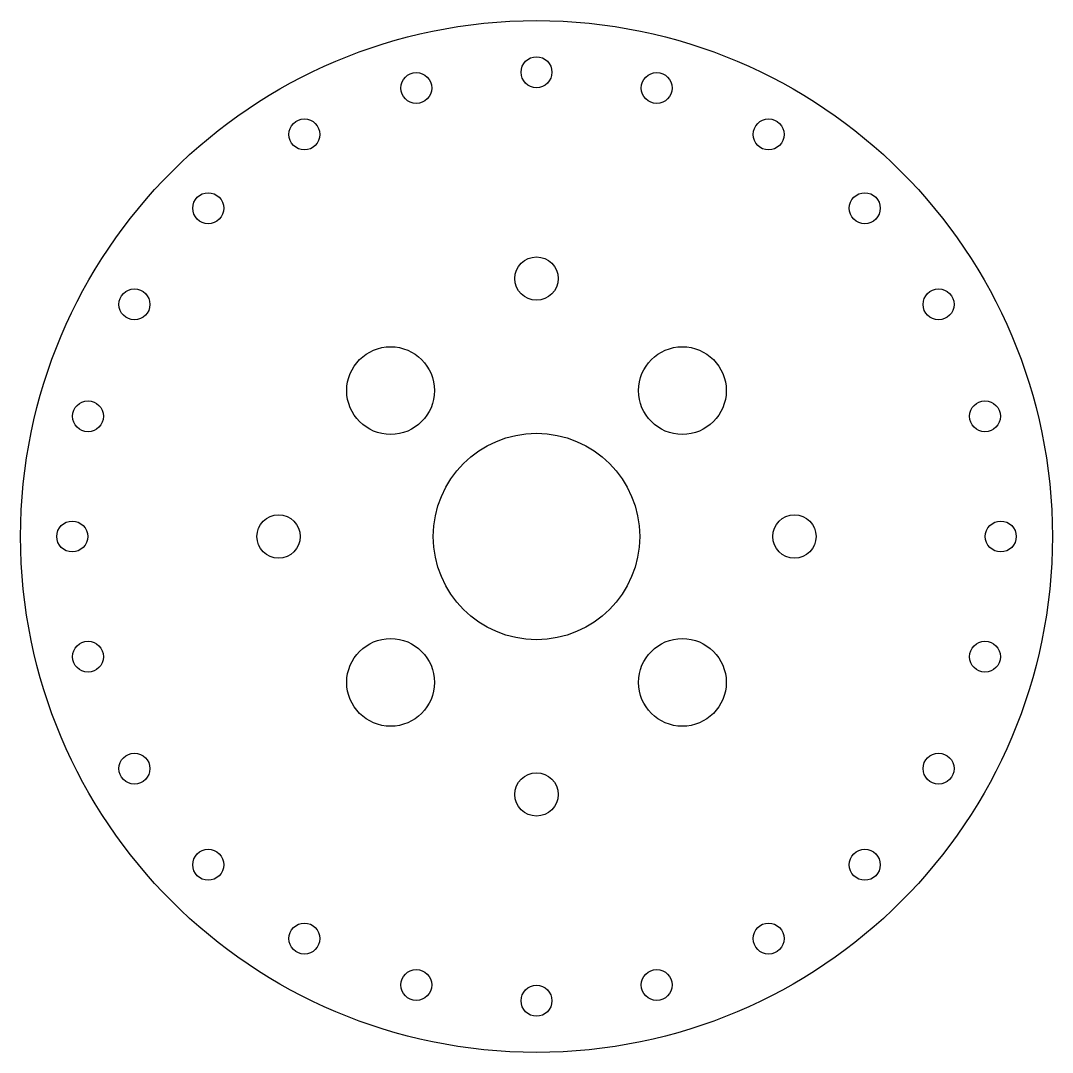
# Model space of a CAD drawing. Header units: millimetres. Extents: x -50 to 50, y -50 to 50.
import ezdxf

# ---------------------------------------------------------------- set-up
doc = ezdxf.new("R2010")
doc.units = ezdxf.units.MM
doc.header["$MEASUREMENT"] = 0

msp = doc.modelspace()

# ---------------------------------------------------------------- linework, layer by layer
for centre, radius in [((0, 0), 50), ((0, 45), 1.5), ((-11.65, 43.47), 1.5), ((11.65, 43.47), 1.5), ((-22.5, 38.97), 1.5), ((22.5, 38.97), 1.5), ((-31.82, 31.82), 1.5), ((31.82, 31.82), 1.5), ((0, 25), 2.1), ((-38.97, 22.5), 1.5), ((38.97, 22.5), 1.5), ((-14.14, 14.14), 4.25), ((14.14, 14.14), 4.25), ((-43.47, 11.65), 1.5), ((43.47, 11.65), 1.5), ((0, 0), 10), ((-25, 0), 2.1), ((25, 0), 2.1), ((-45, 0), 1.5), ((45, 0), 1.5), ((-14.14, -14.14), 4.25), ((14.14, -14.14), 4.25), ((-43.47, -11.65), 1.5), ((43.47, -11.65), 1.5), ((-38.97, -22.5), 1.5), ((38.97, -22.5), 1.5), ((0, -25), 2.1), ((-31.82, -31.82), 1.5), ((31.82, -31.82), 1.5), ((-22.5, -38.97), 1.5), ((22.5, -38.97), 1.5), ((-11.65, -43.47), 1.5), ((11.65, -43.47), 1.5), ((0, -45), 1.5)]:
    msp.add_circle(centre, radius)

doc.saveas('drawing.dxf')
